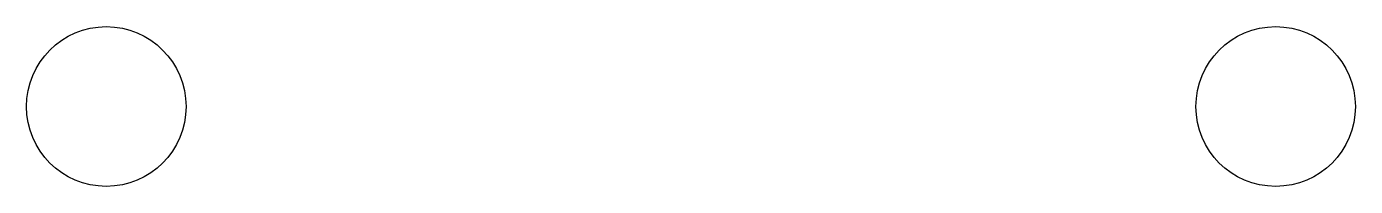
# Model space of a CAD drawing. Header units: millimetres. Extents: x 2752.9 to 2777.9, y 1969 to 1972.
import ezdxf

# ---------------------------------------------------------------- set-up
doc = ezdxf.new("R2010")
doc.units = ezdxf.units.MM

msp = doc.modelspace()

# ---------------------------------------------------------------- linework, layer by layer
for centre in [(2754.371, 1970.485), (2776.371, 1970.485)]:
    msp.add_circle(centre, 1.5)

doc.saveas('drawing.dxf')
